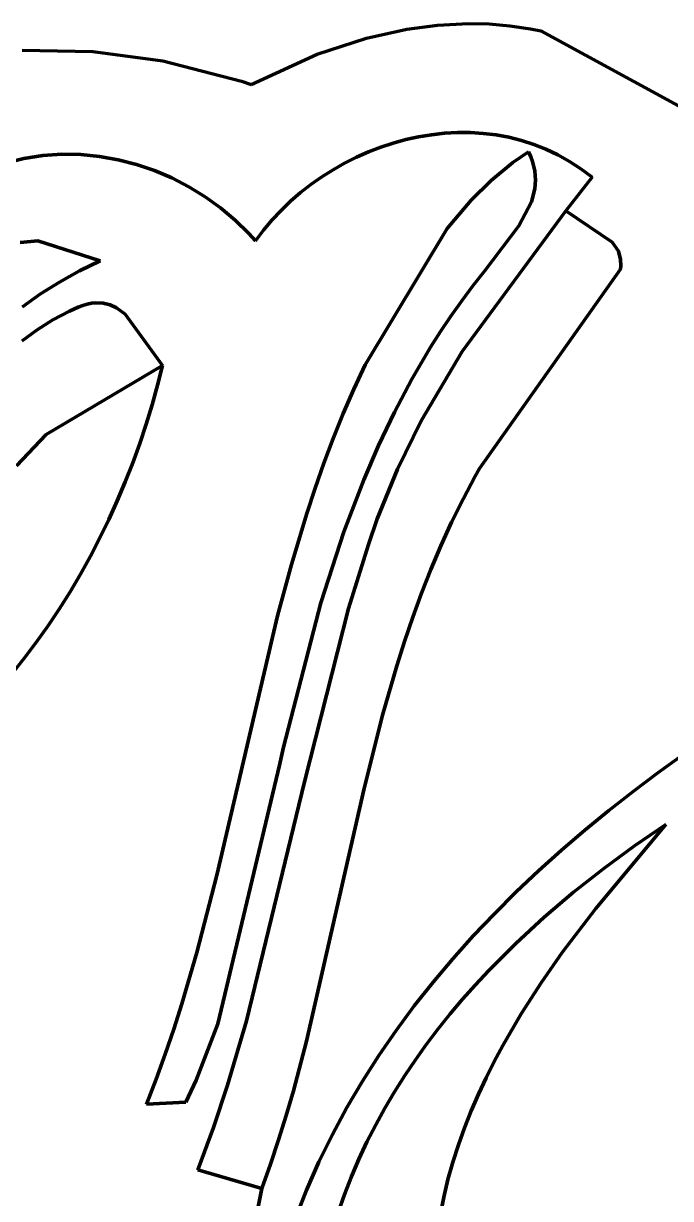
# Model space of a CAD drawing. Header units: millimetres. Extents: x 0.18 to 6.32, y 4.4 to 10.2.
# Drawn here: x 2.669 to 3.13, y 5.494 to 6.332 of the extents above; entities that cross this region are included whole.
import ezdxf

# ---------------------------------------------------------------- set-up
doc = ezdxf.new("R2010")
doc.units = ezdxf.units.MM
for name, color, linetype, lineweight in [('color#004f00ff', 7, 'CONTINUOUS', 100), ('color#86026eff', 7, 'CONTINUOUS', 100), ('color#b36001ff', 7, 'CONTINUOUS', 100), ('color#ba871eff', 7, 'CONTINUOUS', 100), ('color#fdfdfaff', 7, 'CONTINUOUS', 100)]:
    doc.layers.add(name, color=color, linetype=linetype, lineweight=lineweight)

msp = doc.modelspace()

# ---------------------------------------------------------------- linework, layer by layer
at = {"layer": 'color#004f00ff'}
for p, q in [((2.91315, 6.32174), (2.94192, 6.32814)), ((2.94192, 6.32814), (2.96378, 6.33105)), ((2.96378, 6.33105), (2.98579, 6.33216)), ((2.98579, 6.33216), (3.00051, 6.33183)), ((3.00051, 6.33183), (3.01525, 6.33058)), ((3.01525, 6.33058), (3.02999, 6.32837)), ((3.02999, 6.32837), (3.03735, 6.32689)), ((3.03735, 6.32689), (3.13563, 6.27336)), ((2.87801, 6.3102), (2.91315, 6.32174)), ((2.66777, 6.31304), (2.71816, 6.31228)), ((2.71816, 6.31228), (2.76808, 6.30554)), ((2.83095, 6.28875), (2.87801, 6.3102)), ((2.76808, 6.30554), (2.82406, 6.29105)), ((2.82406, 6.29105), (2.83095, 6.28875)), ((2.95033, 6.25136), (2.94122, 6.24937)), ((2.95951, 6.25287), (2.95033, 6.25136)), ((2.96873, 6.25388), (2.95951, 6.25287)), ((2.97796, 6.25437), (2.96873, 6.25388)), ((2.9872, 6.25435), (2.97796, 6.25437)), ((2.9964, 6.25379), (2.9872, 6.25435)), ((3.00555, 6.25268), (2.9964, 6.25379)), ((3.01462, 6.25102), (3.00555, 6.25268)), ((3.02359, 6.24878), (3.01462, 6.25102)), ((2.92329, 6.24398), (2.91453, 6.2406)), ((2.9322, 6.24691), (2.92329, 6.24398)), ((2.94122, 6.24937), (2.9322, 6.24691)), ((3.03243, 6.24595), (3.02359, 6.24878)), ((3.04113, 6.24254), (3.03243, 6.24595)), ((3.04965, 6.23851), (3.04113, 6.24254)), ((2.66876, 6.23596), (2.65528, 6.23269)), ((2.68232, 6.23803), (2.66876, 6.23596)), ((2.69591, 6.23894), (2.68232, 6.23803)), ((2.70945, 6.23872), (2.69591, 6.23894)), ((2.72289, 6.23742), (2.70945, 6.23872)), ((2.73618, 6.23506), (2.72289, 6.23742)), ((2.74924, 6.23168), (2.73618, 6.23506)), ((2.90592, 6.23679), (2.8975, 6.23255)), ((2.91453, 6.2406), (2.90592, 6.23679)), ((3.05798, 6.23386), (3.04965, 6.23851)), ((3.06608, 6.22858), (3.05798, 6.23386)), ((2.76201, 6.22732), (2.74924, 6.23168)), ((2.77445, 6.222), (2.76201, 6.22732)), ((2.88929, 6.2279), (2.88131, 6.22285)), ((2.8975, 6.23255), (2.88929, 6.2279)), ((3.07394, 6.22266), (3.06608, 6.22858)), ((2.78648, 6.21577), (2.77445, 6.222)), ((2.87359, 6.21741), (2.86615, 6.21159)), ((2.88131, 6.22285), (2.87359, 6.21741)), ((3.05518, 6.19853), (3.07394, 6.22266)), ((2.79805, 6.20865), (2.78648, 6.21577)), ((2.8091, 6.20069), (2.79805, 6.20865)), ((2.86615, 6.21159), (2.85902, 6.20541)), ((2.81956, 6.19191), (2.8091, 6.20069)), ((2.85902, 6.20541), (2.85222, 6.19888)), ((2.82937, 6.18236), (2.81956, 6.19191)), ((2.84576, 6.19201), (2.83969, 6.18481)), ((2.85222, 6.19888), (2.84576, 6.19201)), ((3.08838, 6.17631), (3.05518, 6.19853)), ((2.83969, 6.18481), (2.83402, 6.1773)), ((2.83402, 6.1773), (2.82937, 6.18236)), ((3.09271, 6.16978), (3.08838, 6.17631)), ((3.09433, 6.16388), (3.09271, 6.16978)), ((3.09423, 6.15693), (3.09448, 6.15937)), ((3.09448, 6.15937), (3.09433, 6.16388)), ((2.99364, 6.01491), (3.09423, 6.15693)), ((2.68485, 6.03917), (2.76771, 6.08829)), ((2.76771, 6.08829), (2.76419, 6.07428)), ((2.76419, 6.07428), (2.76031, 6.06032)), ((2.76031, 6.06032), (2.75607, 6.04643)), ((2.75607, 6.04643), (2.75146, 6.03262)), ((2.66375, 6.01666), (2.68485, 6.03917)), ((2.75146, 6.03262), (2.74649, 6.01892)), ((2.74649, 6.01892), (2.74117, 6.00532)), ((2.98199, 5.99304), (2.9907, 6.00938)), ((2.9907, 6.00938), (2.99364, 6.01491)), ((2.74117, 6.00532), (2.73549, 5.99185)), ((2.73549, 5.99185), (2.72946, 5.97853)), ((2.97385, 5.97651), (2.98199, 5.99304)), ((2.72946, 5.97853), (2.72307, 5.96537)), ((2.96622, 5.95981), (2.97385, 5.97651)), ((2.72307, 5.96537), (2.71634, 5.95237)), ((2.95909, 5.94295), (2.96622, 5.95981)), ((2.71634, 5.95237), (2.70926, 5.93957)), ((2.95241, 5.92593), (2.95909, 5.94295)), ((2.70926, 5.93957), (2.70183, 5.92697)), ((2.70183, 5.92697), (2.69407, 5.91458)), ((2.94615, 5.90878), (2.95241, 5.92593)), ((2.69407, 5.91458), (2.68596, 5.90243)), ((2.94027, 5.89149), (2.94615, 5.90878)), ((2.68596, 5.90243), (2.67751, 5.89053)), ((2.67751, 5.89053), (2.66873, 5.87889)), ((2.93475, 5.87409), (2.94027, 5.89149)), ((2.66873, 5.87889), (2.65961, 5.86752)), ((2.92462, 5.83898), (2.93475, 5.87409)), ((2.91119, 5.78572), (2.92462, 5.83898)), ((3.13874, 5.81068), (3.12084, 5.79778)), ((3.12084, 5.79778), (3.10319, 5.78454)), ((2.87049, 5.60664), (2.91119, 5.78572)), ((3.10319, 5.78454), (3.08584, 5.77094)), ((3.08584, 5.77094), (3.0688, 5.75699)), ((3.0688, 5.75699), (3.0521, 5.74266)), ((3.0521, 5.74266), (3.03578, 5.72796)), ((3.03578, 5.72796), (3.01985, 5.71289)), ((3.01985, 5.71289), (3.00436, 5.69743)), ((3.00436, 5.69743), (2.98932, 5.68158)), ((2.98932, 5.68158), (2.97477, 5.66533)), ((2.97477, 5.66533), (2.96073, 5.64868)), ((2.96073, 5.64868), (2.94724, 5.63162)), ((2.94724, 5.63162), (2.93431, 5.61415)), ((2.93431, 5.61415), (2.92199, 5.59626)), ((2.86102, 5.57123), (2.87049, 5.60664)), ((2.92199, 5.59626), (2.91029, 5.57795)), ((2.91029, 5.57795), (2.89925, 5.5592)), ((2.8559, 5.55364), (2.86102, 5.57123)), ((2.89925, 5.5592), (2.88889, 5.54002)), ((2.85047, 5.53615), (2.8559, 5.55364)), ((2.88889, 5.54002), (2.87925, 5.52039)), ((2.84469, 5.51877), (2.85047, 5.53615)), ((2.83855, 5.50151), (2.84469, 5.51877)), ((2.87925, 5.52039), (2.87035, 5.50031)), ((2.82844, 5.4499), (2.83855, 5.50151)), ((2.87035, 5.50031), (2.86221, 5.47978))]:
    msp.add_line(p, q, dxfattribs=at)
at = {"layer": 'color#86026eff'}
for p, q in [((2.98125, 6.09824), (3.05518, 6.19853)), ((3.05518, 6.19853), (3.08838, 6.17631)), ((3.08838, 6.17631), (3.09271, 6.16978)), ((3.09271, 6.16978), (3.09433, 6.16388)), ((3.09448, 6.15937), (3.09423, 6.15693)), ((3.09433, 6.16388), (3.09448, 6.15937)), ((3.09423, 6.15693), (2.99364, 6.01491)), ((2.71711, 6.13272), (2.72, 6.13305)), ((2.72, 6.13305), (2.72539, 6.13286)), ((2.72539, 6.13286), (2.73034, 6.13162)), ((2.68953, 6.12079), (2.70143, 6.12702)), ((2.70143, 6.12702), (2.70763, 6.1298)), ((2.70763, 6.1298), (2.71093, 6.13111)), ((2.71093, 6.13111), (2.71409, 6.13207)), ((2.71409, 6.13207), (2.71711, 6.13272)), ((2.73034, 6.13162), (2.73488, 6.12947)), ((2.73488, 6.12947), (2.74104, 6.12482)), ((2.74104, 6.12482), (2.76771, 6.08829)), ((2.67827, 6.11371), (2.68953, 6.12079)), ((2.6676, 6.10587), (2.67827, 6.11371)), ((2.95212, 6.04874), (2.98125, 6.09824)), ((2.76771, 6.08829), (2.68485, 6.03917)), ((2.93523, 6.0144), (2.95212, 6.04874)), ((2.68485, 6.03917), (2.66375, 6.01666)), ((2.92075, 5.97888), (2.93523, 6.0144)), ((2.9907, 6.00938), (2.98199, 5.99304)), ((2.99364, 6.01491), (2.9907, 6.00938)), ((2.98199, 5.99304), (2.97385, 5.97651)), ((2.91452, 5.96065), (2.92075, 5.97888)), ((2.97385, 5.97651), (2.96622, 5.95981)), ((2.9003, 5.91498), (2.91452, 5.96065)), ((2.96622, 5.95981), (2.95909, 5.94295)), ((2.95909, 5.94295), (2.95241, 5.92593)), ((2.95241, 5.92593), (2.94615, 5.90878)), ((2.86893, 5.7914), (2.9003, 5.91498)), ((2.94615, 5.90878), (2.94027, 5.89149)), ((2.94027, 5.89149), (2.93475, 5.87409)), ((2.93475, 5.87409), (2.92462, 5.83898)), ((2.92462, 5.83898), (2.91119, 5.78572)), ((2.8277, 5.62097), (2.86893, 5.7914)), ((2.91119, 5.78572), (2.87049, 5.60664)), ((2.81409, 5.57514), (2.8277, 5.62097)), ((2.87049, 5.60664), (2.86102, 5.57123)), ((2.80398, 5.54488), (2.81409, 5.57514)), ((2.86102, 5.57123), (2.8559, 5.55364)), ((2.8559, 5.55364), (2.85047, 5.53615)), ((2.79288, 5.51489), (2.80398, 5.54488)), ((2.85047, 5.53615), (2.84469, 5.51877)), ((2.83855, 5.50151), (2.79288, 5.51489)), ((2.84469, 5.51877), (2.83855, 5.50151))]:
    msp.add_line(p, q, dxfattribs=at)
at = {"layer": 'color#b36001ff'}
for p, q in [((3.01757, 6.23296), (3.0287, 6.24064)), ((3.0287, 6.24064), (3.03032, 6.23715)), ((3.03032, 6.23715), (3.0316, 6.23372)), ((3.0316, 6.23372), (3.03325, 6.22703)), ((3.00208, 6.22026), (3.01757, 6.23296)), ((3.03325, 6.22703), (3.03376, 6.22054)), ((2.9879, 6.20628), (3.00208, 6.22026)), ((3.03376, 6.22054), (3.03325, 6.21424)), ((3.03325, 6.21424), (3.03085, 6.20511)), ((2.97077, 6.186), (2.9879, 6.20628)), ((3.03085, 6.20511), (3.02168, 6.18782)), ((2.91231, 6.08876), (2.97077, 6.186)), ((3.02168, 6.18782), (2.99727, 6.15557)), ((2.66629, 6.17603), (2.67873, 6.17726)), ((2.67873, 6.17726), (2.72324, 6.16302)), ((2.72324, 6.16302), (2.70848, 6.15575)), ((2.70848, 6.15575), (2.69436, 6.14784)), ((2.99727, 6.15557), (2.98899, 6.14506)), ((2.69436, 6.14784), (2.68084, 6.1393)), ((2.98899, 6.14506), (2.98102, 6.13437)), ((2.68084, 6.1393), (2.66792, 6.13017)), ((2.98102, 6.13437), (2.97335, 6.12351)), ((2.97335, 6.12351), (2.96597, 6.11247)), ((2.96597, 6.11247), (2.95887, 6.10128)), ((2.95887, 6.10128), (2.94549, 6.07844)), ((2.90421, 6.07144), (2.91231, 6.08876)), ((2.94549, 6.07844), (2.93314, 6.05505)), ((2.89661, 6.05397), (2.90421, 6.07144)), ((2.88948, 6.03635), (2.89661, 6.05397)), ((2.93314, 6.05505), (2.92175, 6.03116)), ((2.88278, 6.0186), (2.88948, 6.03635)), ((2.92175, 6.03116), (2.91125, 6.00683)), ((2.87648, 6.00073), (2.88278, 6.0186)), ((2.87053, 5.98274), (2.87648, 6.00073)), ((2.91125, 6.00683), (2.89702, 5.96964)), ((2.85961, 5.94647), (2.87053, 5.98274)), ((2.89702, 5.96964), (2.88053, 5.91905)), ((2.84972, 5.90987), (2.85961, 5.94647)), ((2.88053, 5.91905), (2.85401, 5.81617)), ((2.80652, 5.72482), (2.84972, 5.90987)), ((2.85401, 5.81617), (2.85113, 5.80329)), ((2.85113, 5.80329), (2.80727, 5.6189)), ((2.79228, 5.66966), (2.80652, 5.72482)), ((2.7816, 5.63324), (2.79228, 5.66966)), ((2.77581, 5.61516), (2.7816, 5.63324)), ((2.76967, 5.59719), (2.77581, 5.61516)), ((2.80727, 5.6189), (2.79177, 5.57876)), ((2.76315, 5.57933), (2.76967, 5.59719)), ((2.75621, 5.5616), (2.76315, 5.57933)), ((2.79177, 5.57876), (2.78448, 5.56309)), ((2.78448, 5.56309), (2.75621, 5.5616))]:
    msp.add_line(p, q, dxfattribs=at)
at = {"layer": 'color#ba871eff'}
for p, q in [((2.94122, 6.24937), (2.95033, 6.25136)), ((2.95033, 6.25136), (2.95951, 6.25287)), ((2.95951, 6.25287), (2.96873, 6.25388)), ((2.96873, 6.25388), (2.97796, 6.25437)), ((2.97796, 6.25437), (2.9872, 6.25435)), ((2.9872, 6.25435), (2.9964, 6.25379)), ((2.9964, 6.25379), (3.00555, 6.25268)), ((3.00555, 6.25268), (3.01462, 6.25102)), ((3.01462, 6.25102), (3.02359, 6.24878)), ((2.91453, 6.2406), (2.92329, 6.24398)), ((2.92329, 6.24398), (2.9322, 6.24691)), ((2.9322, 6.24691), (2.94122, 6.24937)), ((3.02359, 6.24878), (3.03243, 6.24595)), ((3.03243, 6.24595), (3.04113, 6.24254)), ((3.04113, 6.24254), (3.04965, 6.23851)), ((2.65528, 6.23269), (2.66876, 6.23596)), ((2.66876, 6.23596), (2.68232, 6.23803)), ((2.68232, 6.23803), (2.69591, 6.23894)), ((2.69591, 6.23894), (2.70945, 6.23872)), ((2.70945, 6.23872), (2.72289, 6.23742)), ((2.72289, 6.23742), (2.73618, 6.23506)), ((2.73618, 6.23506), (2.74924, 6.23168)), ((2.8975, 6.23255), (2.90592, 6.23679)), ((2.90592, 6.23679), (2.91453, 6.2406)), ((3.0287, 6.24064), (3.01757, 6.23296)), ((3.03032, 6.23715), (3.0287, 6.24064)), ((3.0316, 6.23372), (3.03032, 6.23715)), ((3.03325, 6.22703), (3.0316, 6.23372)), ((3.04965, 6.23851), (3.05798, 6.23386)), ((3.05798, 6.23386), (3.06608, 6.22858)), ((2.74924, 6.23168), (2.76201, 6.22732)), ((2.76201, 6.22732), (2.77445, 6.222)), ((2.88131, 6.22285), (2.88929, 6.2279)), ((2.88929, 6.2279), (2.8975, 6.23255)), ((3.01757, 6.23296), (3.00208, 6.22026)), ((3.03376, 6.22054), (3.03325, 6.22703)), ((3.06608, 6.22858), (3.07394, 6.22266)), ((2.77445, 6.222), (2.78648, 6.21577)), ((2.86615, 6.21159), (2.87359, 6.21741)), ((2.87359, 6.21741), (2.88131, 6.22285)), ((3.00208, 6.22026), (2.9879, 6.20628)), ((3.03325, 6.21424), (3.03376, 6.22054)), ((3.07394, 6.22266), (3.05518, 6.19853)), ((2.78648, 6.21577), (2.79805, 6.20865)), ((2.79805, 6.20865), (2.8091, 6.20069)), ((2.85902, 6.20541), (2.86615, 6.21159)), ((3.03085, 6.20511), (3.03325, 6.21424)), ((2.8091, 6.20069), (2.81956, 6.19191)), ((2.85222, 6.19888), (2.85902, 6.20541)), ((2.9879, 6.20628), (2.97077, 6.186)), ((3.02168, 6.18782), (3.03085, 6.20511)), ((2.81956, 6.19191), (2.82937, 6.18236)), ((2.83969, 6.18481), (2.84576, 6.19201)), ((2.84576, 6.19201), (2.85222, 6.19888)), ((3.05518, 6.19853), (2.98125, 6.09824)), ((2.83402, 6.1773), (2.83969, 6.18481)), ((2.97077, 6.186), (2.91231, 6.08876)), ((2.99727, 6.15557), (3.02168, 6.18782)), ((2.67873, 6.17726), (2.66629, 6.17603)), ((2.72324, 6.16302), (2.67873, 6.17726)), ((2.82937, 6.18236), (2.83402, 6.1773)), ((2.70848, 6.15575), (2.72324, 6.16302)), ((2.69436, 6.14784), (2.70848, 6.15575)), ((2.98899, 6.14506), (2.99727, 6.15557)), ((2.68084, 6.1393), (2.69436, 6.14784)), ((2.98102, 6.13437), (2.98899, 6.14506)), ((2.66792, 6.13017), (2.68084, 6.1393)), ((2.72, 6.13305), (2.71711, 6.13272)), ((2.72539, 6.13286), (2.72, 6.13305)), ((2.73034, 6.13162), (2.72539, 6.13286)), ((2.97335, 6.12351), (2.98102, 6.13437)), ((2.70143, 6.12702), (2.68953, 6.12079)), ((2.70763, 6.1298), (2.70143, 6.12702)), ((2.71093, 6.13111), (2.70763, 6.1298)), ((2.71409, 6.13207), (2.71093, 6.13111)), ((2.71711, 6.13272), (2.71409, 6.13207)), ((2.73488, 6.12947), (2.73034, 6.13162)), ((2.74104, 6.12482), (2.73488, 6.12947)), ((2.76771, 6.08829), (2.74104, 6.12482)), ((2.68953, 6.12079), (2.67827, 6.11371)), ((2.96597, 6.11247), (2.97335, 6.12351)), ((2.67827, 6.11371), (2.6676, 6.10587)), ((2.95887, 6.10128), (2.96597, 6.11247)), ((2.94549, 6.07844), (2.95887, 6.10128)), ((2.98125, 6.09824), (2.95212, 6.04874)), ((2.76419, 6.07428), (2.76771, 6.08829)), ((2.91231, 6.08876), (2.90421, 6.07144)), ((2.76031, 6.06032), (2.76419, 6.07428)), ((2.93314, 6.05505), (2.94549, 6.07844)), ((2.90421, 6.07144), (2.89661, 6.05397)), ((2.75607, 6.04643), (2.76031, 6.06032)), ((2.89661, 6.05397), (2.88948, 6.03635)), ((2.92175, 6.03116), (2.93314, 6.05505)), ((2.75146, 6.03262), (2.75607, 6.04643)), ((2.95212, 6.04874), (2.93523, 6.0144)), ((2.74649, 6.01892), (2.75146, 6.03262)), ((2.88948, 6.03635), (2.88278, 6.0186)), ((2.91125, 6.00683), (2.92175, 6.03116)), ((2.74117, 6.00532), (2.74649, 6.01892)), ((2.88278, 6.0186), (2.87648, 6.00073)), ((2.93523, 6.0144), (2.92075, 5.97888)), ((2.73549, 5.99185), (2.74117, 6.00532)), ((2.87648, 6.00073), (2.87053, 5.98274)), ((2.89702, 5.96964), (2.91125, 6.00683)), ((2.72946, 5.97853), (2.73549, 5.99185)), ((2.87053, 5.98274), (2.85961, 5.94647)), ((2.72307, 5.96537), (2.72946, 5.97853)), ((2.92075, 5.97888), (2.91452, 5.96065)), ((2.71634, 5.95237), (2.72307, 5.96537)), ((2.88053, 5.91905), (2.89702, 5.96964)), ((2.91452, 5.96065), (2.9003, 5.91498)), ((2.70926, 5.93957), (2.71634, 5.95237)), ((2.85961, 5.94647), (2.84972, 5.90987)), ((2.70183, 5.92697), (2.70926, 5.93957)), ((2.69407, 5.91458), (2.70183, 5.92697)), ((2.85401, 5.81617), (2.88053, 5.91905)), ((2.68596, 5.90243), (2.69407, 5.91458)), ((2.84972, 5.90987), (2.80652, 5.72482)), ((2.9003, 5.91498), (2.86893, 5.7914)), ((2.67751, 5.89053), (2.68596, 5.90243)), ((2.66873, 5.87889), (2.67751, 5.89053)), ((2.65961, 5.86752), (2.66873, 5.87889)), ((2.85113, 5.80329), (2.85401, 5.81617)), ((3.12084, 5.79778), (3.13874, 5.81068)), ((2.80727, 5.6189), (2.85113, 5.80329)), ((3.10319, 5.78454), (3.12084, 5.79778)), ((2.86893, 5.7914), (2.8277, 5.62097)), ((3.08584, 5.77094), (3.10319, 5.78454)), ((3.0688, 5.75699), (3.08584, 5.77094)), ((3.0521, 5.74266), (3.0688, 5.75699)), ((3.07659, 5.70114), (3.12667, 5.76096)), ((3.12667, 5.76096), (3.10428, 5.74571)), ((3.03578, 5.72796), (3.0521, 5.74266)), ((3.10428, 5.74571), (3.08226, 5.72961)), ((2.80652, 5.72482), (2.79228, 5.66966)), ((3.01985, 5.71289), (3.03578, 5.72796)), ((3.08226, 5.72961), (3.06071, 5.71266)), ((3.00436, 5.69743), (3.01985, 5.71289)), ((3.06071, 5.71266), (3.03977, 5.69486)), ((2.98932, 5.68158), (3.00436, 5.69743)), ((3.05277, 5.6697), (3.07659, 5.70114)), ((3.03977, 5.69486), (3.01954, 5.67622)), ((2.97477, 5.66533), (2.98932, 5.68158)), ((3.01954, 5.67622), (3.00014, 5.65675)), ((2.79228, 5.66966), (2.7816, 5.63324)), ((2.96073, 5.64868), (2.97477, 5.66533)), ((3.03773, 5.64814), (3.05277, 5.6697)), ((3.00014, 5.65675), (2.99079, 5.64669)), ((2.94724, 5.63162), (2.96073, 5.64868)), ((3.02354, 5.62608), (3.03773, 5.64814)), ((2.99079, 5.64669), (2.98169, 5.63643)), ((2.7816, 5.63324), (2.77581, 5.61516)), ((2.93431, 5.61415), (2.94724, 5.63162)), ((2.98169, 5.63643), (2.97286, 5.62596)), ((2.97286, 5.62596), (2.96431, 5.61528)), ((3.01038, 5.60351), (3.02354, 5.62608)), ((2.77581, 5.61516), (2.76967, 5.59719)), ((2.79177, 5.57876), (2.80727, 5.6189)), ((2.8277, 5.62097), (2.81409, 5.57514)), ((2.92199, 5.59626), (2.93431, 5.61415)), ((2.96431, 5.61528), (2.95605, 5.6044)), ((2.76967, 5.59719), (2.76315, 5.57933)), ((2.95605, 5.6044), (2.9481, 5.59331)), ((3.00423, 5.59202), (3.01038, 5.60351)), ((2.91029, 5.57795), (2.92199, 5.59626)), ((2.9481, 5.59331), (2.94048, 5.58201)), ((2.9984, 5.58041), (3.00423, 5.59202)), ((2.94048, 5.58201), (2.9332, 5.57051)), ((2.99291, 5.56866), (2.9984, 5.58041)), ((2.76315, 5.57933), (2.75621, 5.5616)), ((2.78448, 5.56309), (2.79177, 5.57876)), ((2.81409, 5.57514), (2.80398, 5.54488)), ((2.89925, 5.5592), (2.91029, 5.57795)), ((2.9332, 5.57051), (2.92627, 5.5588)), ((2.98777, 5.55677), (2.99291, 5.56866)), ((2.75621, 5.5616), (2.78448, 5.56309)), ((2.88889, 5.54002), (2.89925, 5.5592)), ((2.92627, 5.5588), (2.9197, 5.54689)), ((2.98301, 5.54475), (2.98777, 5.55677)), ((2.9197, 5.54689), (2.91352, 5.53477)), ((2.80398, 5.54488), (2.79288, 5.51489)), ((2.87925, 5.52039), (2.88889, 5.54002)), ((2.97866, 5.53259), (2.98301, 5.54475)), ((2.91352, 5.53477), (2.90774, 5.52245)), ((2.97472, 5.52028), (2.97866, 5.53259)), ((2.90774, 5.52245), (2.90237, 5.50992)), ((2.79288, 5.51489), (2.83855, 5.50151)), ((2.87035, 5.50031), (2.87925, 5.52039)), ((2.97122, 5.50783), (2.97472, 5.52028)), ((2.90237, 5.50992), (2.89742, 5.4972)), ((2.96818, 5.49524), (2.97122, 5.50783)), ((2.83855, 5.50151), (2.82844, 5.4499)), ((2.86221, 5.47978), (2.87035, 5.50031)), ((2.89742, 5.4972), (2.89292, 5.48426)), ((2.96563, 5.48249), (2.96818, 5.49524))]:
    msp.add_line(p, q, dxfattribs=at)
at = {"layer": 'color#fdfdfaff'}
for p, q in [((3.12667, 5.76096), (3.07659, 5.70114)), ((3.10428, 5.74571), (3.12667, 5.76096)), ((3.08226, 5.72961), (3.10428, 5.74571)), ((3.06071, 5.71266), (3.08226, 5.72961)), ((3.03977, 5.69486), (3.06071, 5.71266)), ((3.07659, 5.70114), (3.05277, 5.6697)), ((3.01954, 5.67622), (3.03977, 5.69486)), ((3.00014, 5.65675), (3.01954, 5.67622)), ((3.05277, 5.6697), (3.03773, 5.64814)), ((2.99079, 5.64669), (3.00014, 5.65675)), ((3.03773, 5.64814), (3.02354, 5.62608)), ((2.98169, 5.63643), (2.99079, 5.64669)), ((2.97286, 5.62596), (2.98169, 5.63643)), ((2.96431, 5.61528), (2.97286, 5.62596)), ((3.02354, 5.62608), (3.01038, 5.60351)), ((2.95605, 5.6044), (2.96431, 5.61528)), ((2.9481, 5.59331), (2.95605, 5.6044)), ((3.01038, 5.60351), (3.00423, 5.59202)), ((2.94048, 5.58201), (2.9481, 5.59331)), ((3.00423, 5.59202), (2.9984, 5.58041)), ((2.9332, 5.57051), (2.94048, 5.58201)), ((2.9984, 5.58041), (2.99291, 5.56866)), ((2.92627, 5.5588), (2.9332, 5.57051)), ((2.99291, 5.56866), (2.98777, 5.55677)), ((2.9197, 5.54689), (2.92627, 5.5588)), ((2.98777, 5.55677), (2.98301, 5.54475)), ((2.91352, 5.53477), (2.9197, 5.54689)), ((2.98301, 5.54475), (2.97866, 5.53259)), ((2.90774, 5.52245), (2.91352, 5.53477)), ((2.97866, 5.53259), (2.97472, 5.52028)), ((2.90237, 5.50992), (2.90774, 5.52245)), ((2.97472, 5.52028), (2.97122, 5.50783)), ((2.89742, 5.4972), (2.90237, 5.50992)), ((2.97122, 5.50783), (2.96818, 5.49524)), ((2.89292, 5.48426), (2.89742, 5.4972)), ((2.96818, 5.49524), (2.96563, 5.48249))]:
    msp.add_line(p, q, dxfattribs=at)

doc.saveas('drawing.dxf')
